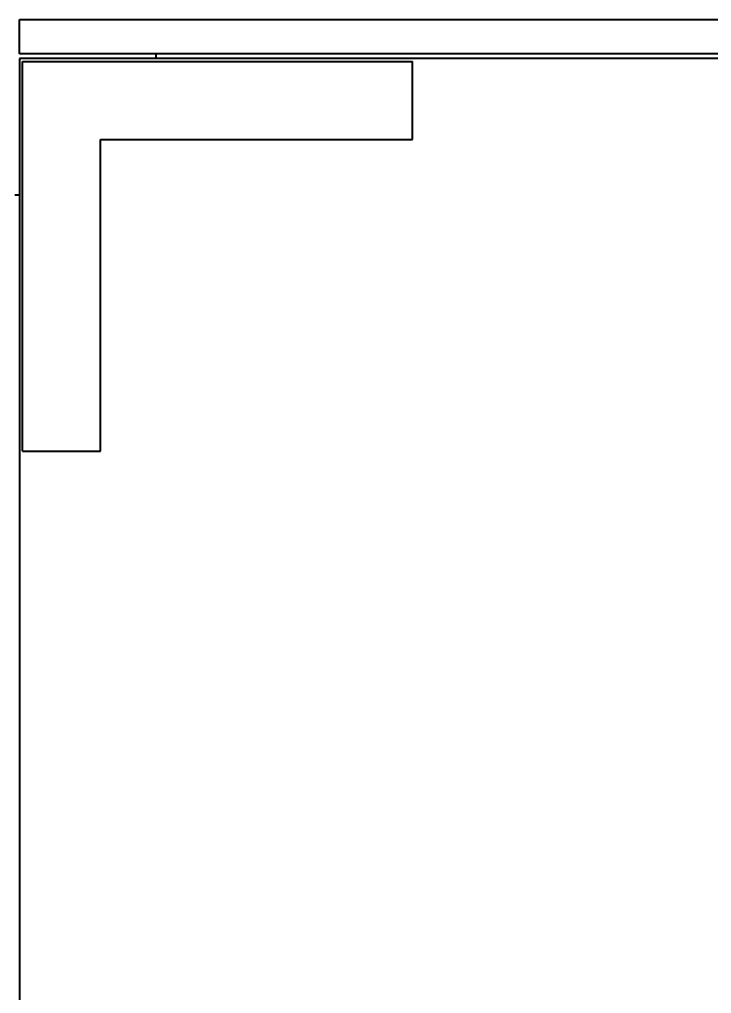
# Model space of a CAD drawing. Header units: millimetres. Extents: x 4969 to 37601, y -771 to 6478.
# Drawn here: x 18956 to 19400, y 319 to 944 of the extents above; entities that cross this region are included whole.
import ezdxf

# ---------------------------------------------------------------- set-up
doc = ezdxf.new("R2010")
doc.units = ezdxf.units.MM
doc.header["$LTSCALE"] = 7
doc.header["$MEASUREMENT"] = 0
doc.layers.add('가시적인 것(ISO)', color=3, linetype='CONTINUOUS', lineweight=40)

msp = doc.modelspace()

# ---------------------------------------------------------------- linework, layer by layer
at = {"layer": '가시적인 것(ISO)'}
for p, q in [((18956.326, 944.387), (19653.826, 944.387)), ((18956.326, 922.387), (18956.326, 944.387)), ((19653.826, 922.387), (18956.326, 922.387)), ((20356.326, 919.387), (18956.326, 919.387)), ((18956.326, 919.387), (18956.326, -280.613)), ((19044.026, 919.387), (19044.026, 922.387)), ((18958.326, 917.387), (19208.326, 917.387)), ((18958.326, 667.387), (18958.326, 917.387)), ((19208.326, 867.387), (19208.326, 917.387)), ((19008.326, 867.387), (19208.326, 867.387)), ((19008.326, 667.387), (19008.326, 867.387)), ((18956.326, 831.687), (18953.286, 831.687)), ((18958.326, 667.387), (19008.326, 667.387))]:
    msp.add_line(p, q, dxfattribs=at)

doc.saveas('drawing.dxf')
